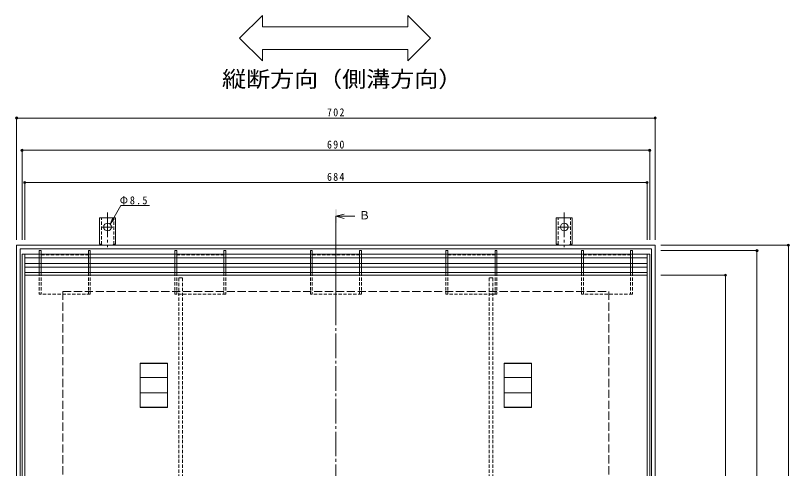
# Model space of a CAD drawing. Units: millimetres at full size, sheet at 1:3. Extents: x -1103 to 1185, y -824 to 816.
# Drawn here: x -1003 to -153, y 281 to 779 of the extents above; entities that cross this region are included whole.
import ezdxf
from ezdxf.enums import TextEntityAlignment as Align

# ---------------------------------------------------------------- set-up
doc = ezdxf.new("R2010")
doc.units = ezdxf.units.MM
doc.header["$LTSCALE"] = 3
doc.header["$PDMODE"] = 32
doc.header["$PDSIZE"] = 2.4
for name, pattern in [('CHAIN1', [8, 5, -1, 1, -1]), ('CHAIN2', [12, 9, -1, 1, -1]), ('DASHED1', [1.8, 1.2, -0.6]), ('DASHED3', [4, 3, -1])]:
    doc.linetypes.add(name, pattern=pattern)
for name, color, linetype, lineweight in [('3-0_DEFPOINTS', 7, 'CHAIN2', 9), ('3-1_Center-DIM', 2, 'Continuous', 9), ('3-2_Center-Sym', 3, 'Continuous', 9), ('3-3_Frame-TXT', 4, 'Continuous', 9), ('3-4_Draft', 7, 'Continuous', 9), ('3-5', 7, 'Continuous', 9), ('3-9', 4, 'Continuous', 9), ('3-A', 6, 'Continuous', 9)]:
    doc.layers.add(name, color=color, linetype=linetype, lineweight=lineweight)
doc.styles.add('ＭＳ ゴシック', font='')
doc.styles.get('ＭＳ ゴシック').set_extended_font_data('MS Gothic')

msp = doc.modelspace()

# ---------------------------------------------------------------- linework, layer by layer
at = {"layer": '3-0_DEFPOINTS'}
msp.add_line((-651.298, -209.616), (-651.298, 558.297), dxfattribs=at)
at = {"layer": '3-1_Center-DIM', "linetype": 'CHAIN2'}
for p, q in [((-902.298, 562.426), (-902.298, 524.314)), ((-400.298, 562.426), (-400.298, 524.314)), ((-902.298, 546.479), (-908.074, 546.479)), ((-902.298, 546.479), (-896.522, 546.479)), ((-400.298, 546.479), (-406.074, 546.479)), ((-400.298, 546.479), (-394.522, 546.479))]:
    msp.add_line(p, q, dxfattribs=at)
at = {"layer": '3-1_Center-DIM'}
for p, q in [((-911.048, 527.479), (-911.048, 556.479)), ((-902.298, 556.479), (-911.048, 556.479)), ((-902.298, 556.479), (-893.548, 556.479)), ((-893.548, 527.479), (-893.548, 556.479)), ((-409.048, 527.479), (-409.048, 556.479)), ((-400.298, 556.479), (-409.048, 556.479)), ((-400.298, 556.479), (-391.548, 556.479)), ((-391.548, 527.479), (-391.548, 556.479)), ((-1002.298, 526.479), (-1002.298, -175.521)), ((-1002.298, 526.479), (-300.298, 526.479)), ((-998.298, 522.479), (-998.298, -171.521)), ((-998.298, 522.479), (-304.298, 522.479)), ((-911.048, 527.479), (-909.798, 527.479)), ((-893.548, 527.479), (-894.798, 527.479)), ((-409.048, 527.479), (-407.798, 527.479)), ((-391.548, 527.479), (-392.798, 527.479)), ((-304.298, 522.479), (-304.298, -171.521)), ((-300.298, 526.479), (-300.298, -175.521))]:
    msp.add_line(p, q, dxfattribs=at)
at = {"layer": '3-1_Center-DIM', "linetype": 'DASHED1'}
for p, q in [((-909.048, 527.333), (-909.048, 556.479)), ((-895.548, 527.333), (-895.548, 556.479)), ((-407.048, 527.333), (-407.048, 556.479)), ((-393.548, 527.333), (-393.548, 556.479))]:
    msp.add_line(p, q, dxfattribs=at)
at = {"layer": '3-1_Center-DIM', "linetype": 'DASHED3'}
for p, q in [((-951.298, 475.479), (-951.298, -124.521)), ((-951.298, 475.479), (-351.298, 475.479)), ((-351.298, 475.479), (-351.298, -124.521))]:
    msp.add_line(p, q, dxfattribs=at)
at = {"layer": '3-1_Center-DIM'}
for centre in [(-902.298, 546.479), (-400.298, 546.479)]:
    msp.add_circle(centre, 4.25, dxfattribs=at)
for centre, start, end in [((-909.798, 525.479), 30.00051, 90), ((-894.798, 525.479), 90, 149.99949), ((-407.798, 525.479), 30.00051, 90), ((-392.798, 525.479), 90, 149.99949)]:
    msp.add_arc(centre, 2, start, end, dxfattribs=at)
at = {"layer": '3-2_Center-Sym'}
for p, q in [((-996.298, 516.479), (-996.298, -165.521)), ((-993.298, 516.479), (-993.298, -165.521)), ((-309.298, 516.479), (-309.298, -165.521)), ((-306.298, 516.479), (-306.298, -165.521)), ((-993.298, 496.479), (-309.298, 496.479)), ((-993.298, 493.479), (-309.298, 493.479)), ((-836.298, 396.933), (-866.298, 396.933)), ((-866.298, 348.024), (-866.298, 396.933)), ((-836.298, 396.433), (-866.298, 396.433)), ((-836.298, 396.933), (-836.298, 348.024)), ((-466.298, 396.933), (-466.298, 348.024)), ((-466.298, 396.933), (-436.298, 396.933)), ((-466.298, 396.433), (-436.298, 396.433)), ((-436.298, 348.024), (-436.298, 396.933)), ((-836.298, 380.845), (-866.298, 380.845)), ((-466.298, 380.845), (-436.298, 380.845)), ((-836.298, 364.113), (-866.298, 364.113)), ((-466.298, 364.113), (-436.298, 364.113)), ((-836.298, 348.524), (-866.298, 348.524)), ((-836.298, 348.024), (-866.298, 348.024)), ((-466.298, 348.524), (-436.298, 348.524)), ((-466.298, 348.024), (-436.298, 348.024))]:
    msp.add_line(p, q, dxfattribs=at)
at = {"layer": '3-3_Frame-TXT'}
for p, q in [((-977.298, 520.479), (-977.298, 516.479)), ((-975.298, 520.479), (-977.298, 520.479)), ((-975.298, 520.479), (-975.298, 516.479)), ((-923.298, 520.479), (-923.298, 516.479)), ((-921.298, 520.479), (-923.298, 520.479)), ((-921.298, 520.479), (-921.298, 516.479)), ((-826.298, 520.479), (-828.298, 520.479)), ((-828.298, 520.479), (-828.298, 516.479)), ((-826.298, 520.479), (-826.298, 516.479)), ((-772.298, 520.479), (-774.298, 520.479)), ((-774.298, 520.479), (-774.298, 516.479)), ((-772.298, 520.479), (-772.298, 516.479)), ((-677.298, 520.479), (-679.298, 520.479)), ((-679.298, 520.479), (-679.298, 516.479)), ((-677.298, 520.479), (-677.298, 516.479)), ((-623.298, 520.479), (-625.298, 520.479)), ((-625.298, 520.479), (-625.298, 516.479)), ((-623.298, 520.479), (-623.298, 516.479)), ((-528.298, 520.479), (-530.298, 520.479)), ((-530.298, 520.479), (-530.298, 516.479)), ((-528.298, 520.479), (-528.298, 516.479)), ((-474.298, 520.479), (-476.298, 520.479)), ((-476.298, 520.479), (-476.298, 516.479)), ((-474.298, 520.479), (-474.298, 516.479)), ((-381.298, 520.479), (-381.298, 516.479)), ((-379.298, 520.479), (-381.298, 520.479)), ((-379.298, 520.479), (-379.298, 516.479)), ((-327.298, 520.479), (-327.298, 516.479)), ((-325.298, 520.479), (-327.298, 520.479)), ((-325.298, 520.479), (-325.298, 516.479)), ((-977.298, 512.479), (-977.298, 506.479)), ((-975.298, 512.479), (-975.298, 506.479)), ((-923.298, 512.479), (-923.298, 506.479)), ((-921.298, 512.479), (-921.298, 506.479)), ((-828.298, 512.479), (-828.298, 506.479)), ((-826.298, 512.479), (-826.298, 506.479)), ((-774.298, 512.479), (-774.298, 506.479)), ((-772.298, 512.479), (-772.298, 506.479)), ((-679.298, 512.479), (-679.298, 506.479)), ((-677.298, 512.479), (-677.298, 506.479)), ((-625.298, 512.479), (-625.298, 506.479)), ((-623.298, 512.479), (-623.298, 506.479)), ((-530.298, 512.479), (-530.298, 506.479)), ((-528.298, 512.479), (-528.298, 506.479)), ((-476.298, 512.479), (-476.298, 506.479)), ((-474.298, 512.479), (-474.298, 506.479)), ((-381.298, 512.479), (-381.298, 506.479)), ((-379.298, 512.479), (-379.298, 506.479)), ((-327.298, 512.479), (-327.298, 506.479)), ((-325.298, 512.479), (-325.298, 506.479)), ((-977.298, 502.479), (-977.298, 496.479)), ((-975.298, 502.479), (-975.298, 496.479)), ((-923.298, 502.479), (-923.298, 496.479)), ((-921.298, 502.479), (-921.298, 496.479)), ((-828.298, 502.479), (-828.298, 496.479)), ((-826.298, 502.479), (-826.298, 496.479)), ((-774.298, 502.479), (-774.298, 496.479)), ((-772.298, 502.479), (-772.298, 496.479)), ((-679.298, 502.479), (-679.298, 496.479)), ((-677.298, 502.479), (-677.298, 496.479)), ((-625.298, 502.479), (-625.298, 496.479)), ((-623.298, 502.479), (-623.298, 496.479)), ((-530.298, 502.479), (-530.298, 496.479)), ((-528.298, 502.479), (-528.298, 496.479)), ((-476.298, 502.479), (-476.298, 496.479)), ((-474.298, 502.479), (-474.298, 496.479)), ((-381.298, 502.479), (-381.298, 496.479)), ((-379.298, 502.479), (-379.298, 496.479)), ((-327.298, 502.479), (-327.298, 496.479)), ((-325.298, 502.479), (-325.298, 496.479))]:
    msp.add_line(p, q, dxfattribs=at)
at = {"layer": '3-3_Frame-TXT', "linetype": 'DASHED1'}
for p, q in [((-977.298, 516.479), (-977.298, 512.479)), ((-975.298, 516.479), (-975.298, 512.479)), ((-975.298, 515.979), (-923.298, 515.979)), ((-923.298, 516.479), (-923.298, 512.479)), ((-921.298, 516.479), (-921.298, 512.479)), ((-828.298, 516.479), (-828.298, 512.479)), ((-826.298, 516.479), (-826.298, 512.479)), ((-826.298, 515.979), (-774.298, 515.979)), ((-774.298, 516.479), (-774.298, 512.479)), ((-772.298, 516.479), (-772.298, 512.479)), ((-679.298, 516.479), (-679.298, 512.479)), ((-677.298, 516.479), (-677.298, 512.479)), ((-677.298, 515.979), (-625.298, 515.979)), ((-625.298, 516.479), (-625.298, 512.479)), ((-623.298, 516.479), (-623.298, 512.479)), ((-530.298, 516.479), (-530.298, 512.479)), ((-528.298, 516.479), (-528.298, 512.479)), ((-528.298, 515.979), (-476.298, 515.979)), ((-476.298, 516.479), (-476.298, 512.479)), ((-474.298, 516.479), (-474.298, 512.479)), ((-381.298, 516.479), (-381.298, 512.479)), ((-379.298, 516.479), (-379.298, 512.479)), ((-379.298, 515.979), (-327.298, 515.979)), ((-327.298, 516.479), (-327.298, 512.479)), ((-325.298, 516.479), (-325.298, 512.479)), ((-977.298, 506.479), (-977.298, 502.479)), ((-975.298, 506.479), (-975.298, 502.479)), ((-923.298, 506.479), (-923.298, 502.479)), ((-921.298, 506.479), (-921.298, 502.479)), ((-828.298, 506.479), (-828.298, 502.479)), ((-826.298, 506.479), (-826.298, 502.479)), ((-774.298, 506.479), (-774.298, 502.479)), ((-772.298, 506.479), (-772.298, 502.479)), ((-679.298, 506.479), (-679.298, 502.479)), ((-677.298, 506.479), (-677.298, 502.479)), ((-625.298, 506.479), (-625.298, 502.479)), ((-623.298, 506.479), (-623.298, 502.479)), ((-530.298, 506.479), (-530.298, 502.479)), ((-528.298, 506.479), (-528.298, 502.479)), ((-476.298, 506.479), (-476.298, 502.479)), ((-474.298, 506.479), (-474.298, 502.479)), ((-381.298, 506.479), (-381.298, 502.479)), ((-379.298, 506.479), (-379.298, 502.479)), ((-327.298, 506.479), (-327.298, 502.479)), ((-325.298, 506.479), (-325.298, 502.479)), ((-977.298, 496.479), (-977.298, 472.479)), ((-975.298, 496.479), (-975.298, 472.479)), ((-923.298, 496.479), (-923.298, 472.479)), ((-921.298, 496.479), (-921.298, 472.479)), ((-828.298, 496.479), (-828.298, 472.479)), ((-826.298, 496.479), (-826.298, 472.479)), ((-774.298, 496.479), (-774.298, 472.479)), ((-772.298, 496.479), (-772.298, 472.479)), ((-679.298, 496.479), (-679.298, 472.479)), ((-677.298, 496.479), (-677.298, 472.479)), ((-625.298, 496.479), (-625.298, 472.479)), ((-623.298, 496.479), (-623.298, 472.479)), ((-530.298, 496.479), (-530.298, 472.479)), ((-528.298, 496.479), (-528.298, 472.479)), ((-476.298, 496.479), (-476.298, 472.479)), ((-474.298, 496.479), (-474.298, 472.479)), ((-381.298, 496.479), (-381.298, 472.479)), ((-379.298, 496.479), (-379.298, 472.479)), ((-327.298, 496.479), (-327.298, 472.479)), ((-325.298, 496.479), (-325.298, 472.479)), ((-921.298, 472.479), (-977.298, 472.479)), ((-772.298, 472.479), (-828.298, 472.479)), ((-623.298, 472.479), (-679.298, 472.479)), ((-474.298, 472.479), (-530.298, 472.479)), ((-325.298, 472.479), (-381.298, 472.479))]:
    msp.add_line(p, q, dxfattribs=at)
at = {"layer": '3-4_Draft'}
for p, q in [((-1002.298, 667.197), (-1002.298, 532.479)), ((-1002.298, 666.297), (-300.298, 666.297)), ((-300.298, 667.197), (-300.298, 532.479)), ((-996.298, 631.739), (-996.298, 532.275)), ((-996.298, 630.839), (-306.298, 630.839)), ((-306.298, 631.739), (-306.298, 532.479)), ((-993.298, 596.281), (-993.298, 532.275)), ((-309.298, 596.281), (-309.298, 532.479)), ((-993.298, 595.381), (-309.298, 595.381)), ((-152.964, 526.479), (-294.298, 526.479)), ((-187.557, 520.479), (-294.298, 520.479)), ((-188.457, 520.479), (-188.457, -169.521)), ((-153.864, 526.479), (-153.864, -175.521)), ((-222.15, 493.479), (-294.298, 493.479)), ((-223.05, 493.479), (-223.05, -142.521))]:
    msp.add_line(p, q, dxfattribs=at)
for p in [(-1002.298, 666.297), (-300.298, 666.297), (-996.298, 630.839), (-306.298, 630.839), (-993.298, 595.381), (-309.298, 595.381), (-153.864, 526.479), (-188.457, 520.479), (-223.05, 493.479)]:
    msp.add_point(p, dxfattribs=at)
at = {"layer": '3-5'}
for p, q in [((-757.108, 754.106), (-732.108, 779.106)), ((-732.108, 766.606), (-732.108, 779.106)), ((-547.16, 754.106), (-572.16, 779.106)), ((-572.16, 766.606), (-572.16, 779.106)), ((-732.108, 766.606), (-572.16, 766.606)), ((-757.108, 754.106), (-732.108, 729.106)), ((-547.16, 754.106), (-572.16, 729.106)), ((-732.108, 729.106), (-732.108, 741.606)), ((-732.108, 741.606), (-572.16, 741.606)), ((-572.16, 729.106), (-572.16, 741.606)), ((-899.464, 549.646), (-887.694, 570.033)), ((-887.694, 570.033), (-856.267, 570.033)), ((-899.464, 549.646), (-896.594, 556.576)), ((-899.464, 549.646), (-894.899, 555.597))]:
    msp.add_line(p, q, dxfattribs=at)
at = {"layer": '3-5', "color": 4}
for q in [(-642.298, 560.697), (-630.298, 558.297), (-642.298, 555.897)]:
    msp.add_line((-651.298, 558.297), q, dxfattribs=at)
at = {"layer": '3-5', "color": 4, "linetype": 'CHAIN1'}
msp.add_line((-651.298, 558.297), (-651.298, 455.228), dxfattribs=at)
at = {"layer": '3-5', "color": 4}
msp.add_solid([(-652.048, 550.797), (-650.548, 550.797), (-652.048, 565.797), (-650.548, 565.797)], dxfattribs=at)
at = {"layer": '3-9', "color": 5, "linetype": 'DASHED1', "lineweight": 5}
for p, q in [((-478.798, 490.479), (-482.798, 490.479)), ((-478.798, -139.521), (-478.798, 490.479))]:
    msp.add_line(p, q, dxfattribs=at)
msp.add_lwpolyline([(-819.798, 490.479), (-819.798, -139.521), (-823.798, -139.521), (-823.798, 490.479)], close=True, dxfattribs=at)
msp.add_lwpolyline([(-482.798, 490.479), (-482.798, -139.521), (-478.798, -139.521)], dxfattribs=at)
at = {"layer": '3-A'}
for p, q in [((-996.298, 516.479), (-306.298, 516.479)), ((-993.298, 512.479), (-309.298, 512.479)), ((-993.298, 506.479), (-309.298, 506.479)), ((-993.298, 502.479), (-309.298, 502.479))]:
    msp.add_line(p, q, dxfattribs=at)

# ---------------------------------------------------------------- texts
at = {"layer": '3-4_Draft', "color": 2, "char_height": 8.798, "attachment_point": 7, "style": 'ＭＳ ゴシック'}
for s, insert in [('\\T1.27;\\W0.9;702', (-661.048, 668.097)), ('\\T1.27;\\W0.9;690', (-661.048, 632.639)), ('\\T1.27;\\W0.9;684', (-661.048, 597.181))]:
    msp.add_mtext(s, dxfattribs=dict(at, insert=insert))
at = {"layer": '3-5', "color": 6, "style": 'ＭＳ ゴシック', "width": 1.1}
msp.add_text('縦断方向（側溝方向）', height=17.6, dxfattribs=at).set_placement((-776.432, 695.067), align=Align.BOTTOM_LEFT)
at = {"layer": '3-5', "color": 2, "style": 'ＭＳ ゴシック'}
msp.add_text('Ｂ', height=8.798, dxfattribs=at).set_placement((-625.798, 552.297), align=Align.BOTTOM_LEFT)
at = {"layer": '3-5', "color": 2, "insert": (-888.887, 571.178), "char_height": 8.798, "attachment_point": 7, "style": 'ＭＳ ゴシック'}
msp.add_mtext('\\T1.21;\\W0.95;Φ8.5', dxfattribs=at)

doc.saveas('drawing.dxf')
